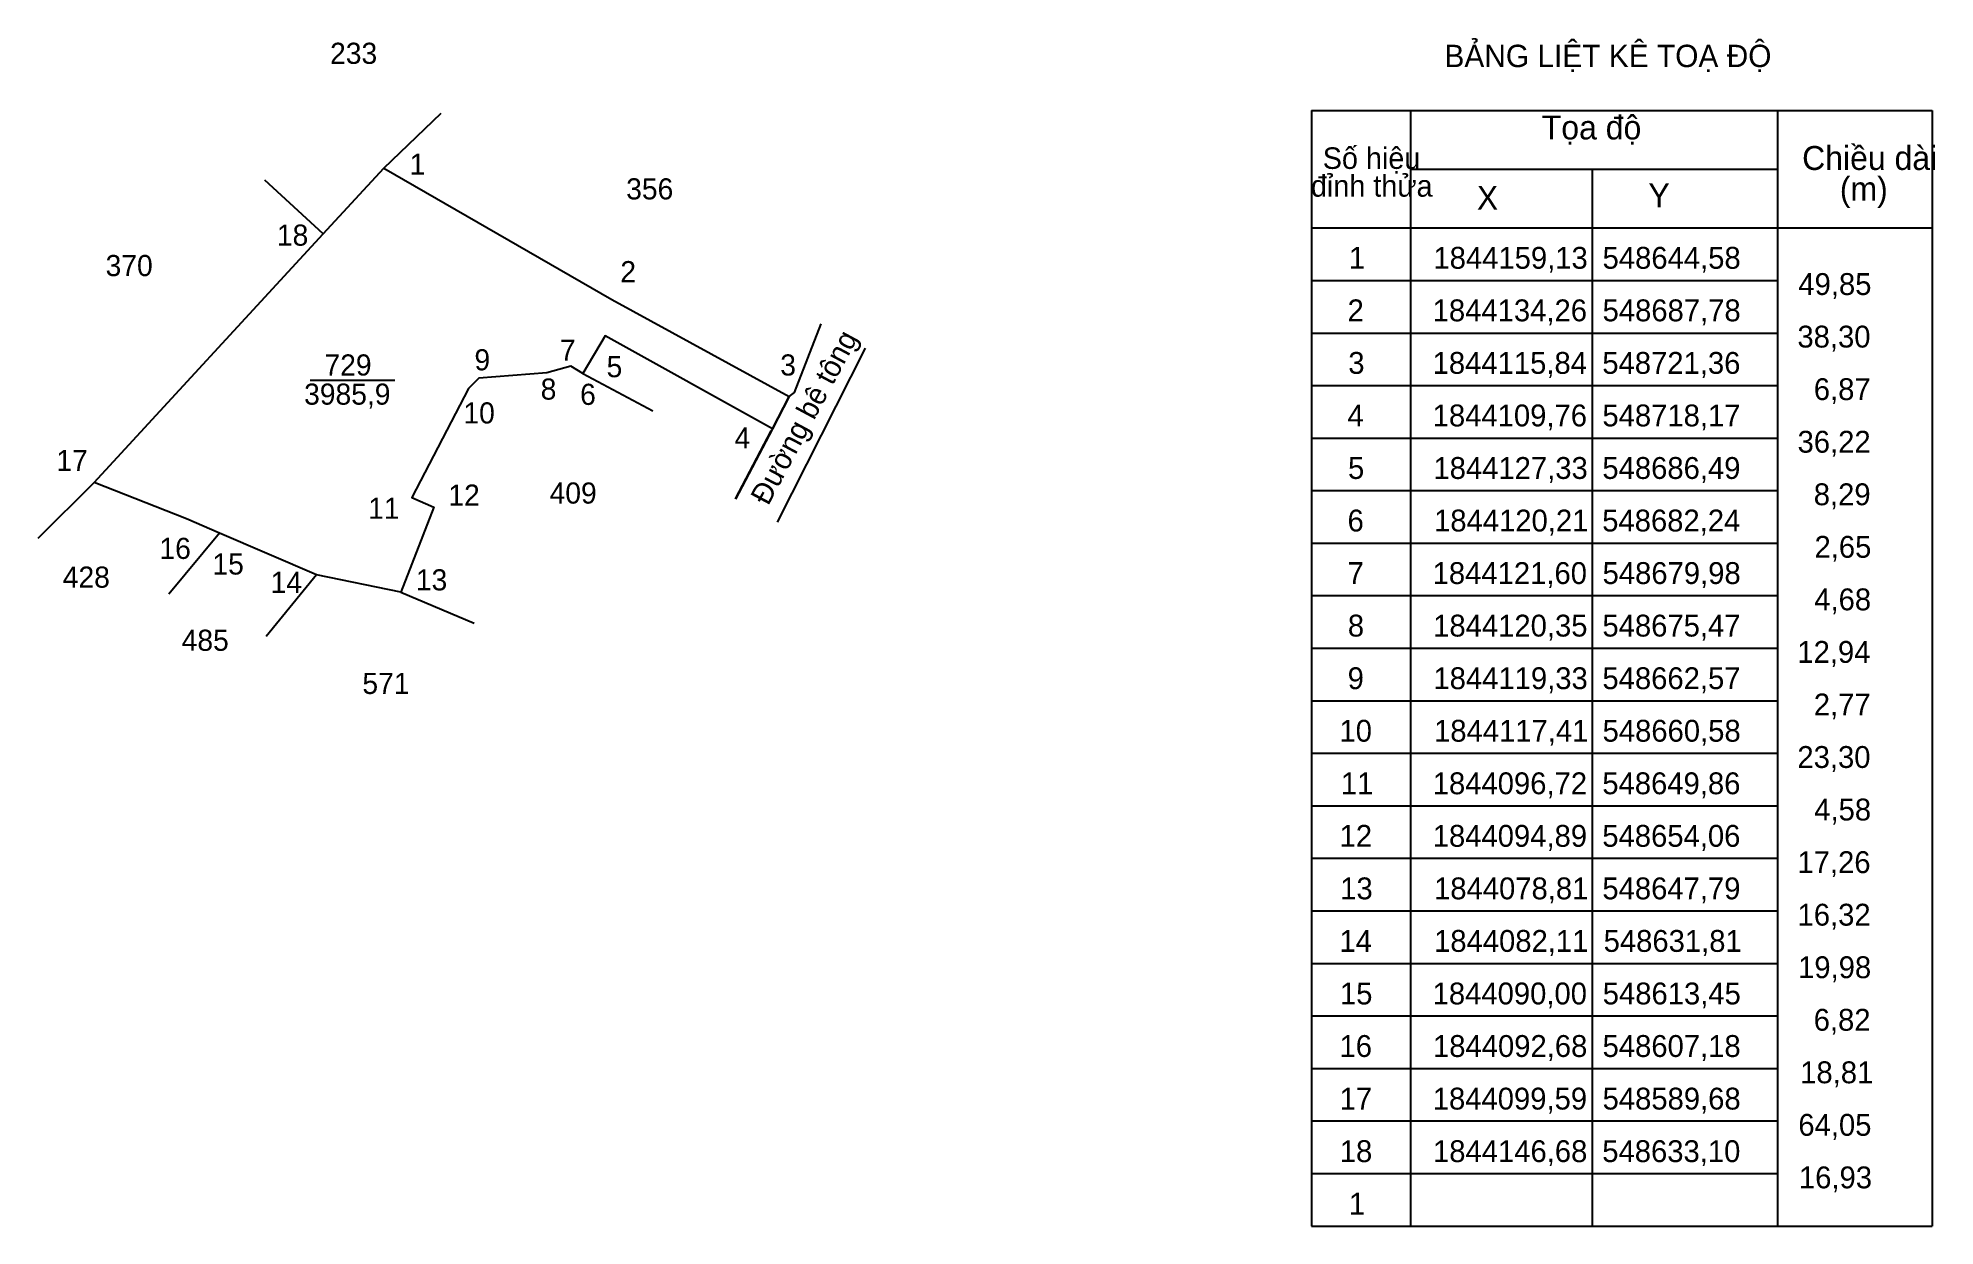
# Model space of a CAD drawing. Extents: x 548579 to 548938, y 1843959 to 1844184.
import ezdxf

# ---------------------------------------------------------------- set-up
doc = ezdxf.new("R2010")
doc.units = 0
doc.layers.add('Level 5', color=7, linetype='Continuous')

msp = doc.modelspace()

# ---------------------------------------------------------------- linework, layer by layer
at = {"layer": 'Level 5'}
for p, q in [((548644.58, 1844159.13), (548655.45, 1844169.54)), ((548820.29, 1844170.04), (548820.29, 1843958.78)), ((548820.29, 1844170.04), (548937.91, 1844170.04)), ((548839.07, 1844170.04), (548839.07, 1843958.78)), ((548908.66, 1843958.78), (548908.66, 1844170.04)), ((548937.91, 1844170.04), (548937.91, 1843958.78)), ((548633.1, 1844146.68), (548622, 1844156.85)), ((548839.07, 1844158.9), (548908.66, 1844158.9)), ((548873.51, 1844158.9), (548873.51, 1843958.78)), ((548820.29, 1844147.79), (548937.91, 1844147.79)), ((548820.29, 1844137.84), (548908.66, 1844137.84)), ((548820.29, 1844127.89), (548908.66, 1844127.89)), ((548719.15, 1844092.06), (548735.85, 1844125)), ((548682.24, 1844120.21), (548695.52, 1844113.13)), ((548630.58, 1844118.97), (548646.66, 1844118.97)), ((548820.29, 1844117.95), (548908.66, 1844117.95)), ((548718.17, 1844109.76), (548711.17, 1844096.43)), ((548820.29, 1844108), (548908.66, 1844108)), ((548589.68, 1844099.59), (548579.03, 1844088.96)), ((548820.29, 1844098.05), (548908.66, 1844098.05)), ((548613.45, 1844090), (548603.83, 1844078.43)), ((548820.29, 1844088.1), (548908.66, 1844088.1)), ((548631.81, 1844082.11), (548622.3, 1844070.45)), ((548647.79, 1844078.81), (548661.65, 1844072.95)), ((548820.29, 1844078.16), (548908.66, 1844078.16)), ((548820.29, 1844068.21), (548908.66, 1844068.21)), ((548820.29, 1844058.26), (548908.66, 1844058.26)), ((548820.29, 1844048.31), (548908.66, 1844048.31)), ((548820.29, 1844038.36), (548908.66, 1844038.36)), ((548820.29, 1844028.42), (548908.66, 1844028.42)), ((548820.29, 1844018.47), (548908.66, 1844018.47)), ((548820.29, 1844008.52), (548908.66, 1844008.52)), ((548820.29, 1843998.57), (548908.66, 1843998.57)), ((548820.29, 1843988.62), (548908.66, 1843988.62)), ((548820.29, 1843978.68), (548908.66, 1843978.68)), ((548820.29, 1843968.73), (548908.66, 1843968.73)), ((548820.29, 1843958.78), (548937.91, 1843958.78))]:
    msp.add_line(p, q, dxfattribs=at)
msp.add_lwpolyline([(548647.79, 1844078.81), (548631.81, 1844082.11), (548613.45, 1844090), (548607.18, 1844092.68), (548589.68, 1844099.59), (548633.1, 1844146.68), (548644.58, 1844159.13), (548687.78, 1844134.26), (548721.36, 1844115.84), (548718.17, 1844109.76), (548686.49, 1844127.33), (548682.24, 1844120.21), (548679.98, 1844121.6), (548675.47, 1844120.35), (548662.57, 1844119.33), (548660.58, 1844117.41), (548649.86, 1844096.72), (548654.06, 1844094.89)], close=True, dxfattribs=at)
msp.add_lwpolyline([(548711.19, 1844096.47), (548717.96, 1844109.36), (548718.17, 1844109.76), (548721.36, 1844115.84), (548722.39, 1844116.63), (548727.42, 1844129.62)], dxfattribs=at)

# ---------------------------------------------------------------- texts
for s, height, p in [('233', 4, (548634.38, 1844178.86)), ('BẢNG LIỆT KÊ TOẠ ĐỘ', 4.2326, (548845.51, 1844178.25)), ('Tọa độ', 4.53, (548863.95, 1844164.55)), ('Số hiệu', 4.077, (548822.45, 1844158.97)), ('Chiều dài', 4.53, (548913.28, 1844158.77)), ('1', 4, (548649.44, 1844157.86)), ('356', 4, (548690.48, 1844153.19)), ('đỉnh thửa', 4.077, (548820.21, 1844153.71)), ('Y', 4.53, (548884.15, 1844151.68)), ('(m)', 4.53, (548920.42, 1844152.93)), ('X', 4.53, (548851.65, 1844151.22)), ('18', 4, (548624.3, 1844144.43)), ('370', 4, (548591.85, 1844138.67)), ('2', 4, (548689.37, 1844137.51)), ('1', 4.14, (548827.41, 1844140.06)), ('1844159,13', 4.139, (548843.42, 1844140.06)), ('548644,58', 4.139, (548875.47, 1844140.06)), ('49,85', 4.139, (548912.56, 1844135.09)), ('2', 4.14, (548827.16, 1844130.11)), ('1844134,26', 4.139, (548843.28, 1844130.11)), ('548687,78', 4.139, (548875.47, 1844130.11)), ('38,30', 4.139, (548912.38, 1844125.14)), ('729', 4, (548633.32, 1844119.84)), ('9', 4, (548661.73, 1844120.82)), ('7', 4, (548677.92, 1844122.64)), ('3', 4, (548719.67, 1844119.84)), ('3', 4.14, (548827.29, 1844120.16)), ('1844115,84', 4.139, (548843.27, 1844120.16)), ('548721,36', 4.139, (548875.42, 1844120.16)), ('5', 4, (548686.77, 1844119.52)), ('3985,9', 4, (548629.46, 1844114.32)), ('8', 4, (548674.28, 1844115.28)), ('6', 4, (548681.75, 1844114.28)), ('6,87', 4.139, (548915.49, 1844115.19)), ('10', 4, (548659.64, 1844110.76)), ('4', 4.14, (548827.14, 1844110.21)), ('1844109,76', 4.139, (548843.28, 1844110.21)), ('548718,17', 4.139, (548875.44, 1844110.21)), ('4', 4, (548711.02, 1844106.03)), ('36,22', 4.139, (548912.41, 1844105.23)), ('17', 4, (548582.52, 1844101.76)), ('5', 4.14, (548827.24, 1844100.26)), ('1844127,33', 4.139, (548843.42, 1844100.26)), ('548686,49', 4.139, (548875.43, 1844100.26)), ('12', 4, (548656.79, 1844095.2)), ('409', 4, (548675.97, 1844095.59)), ('8,29', 4.139, (548915.48, 1844095.28)), ('11', 4, (548641.59, 1844092.71)), ('6', 4.14, (548827.15, 1844090.31)), ('1844120,21', 4.139, (548843.54, 1844090.31)), ('548682,24', 4.139, (548875.4, 1844090.31)), ('16', 4, (548602.05, 1844085.11)), ('2,65', 4.139, (548915.62, 1844085.33)), ('15', 4, (548612.09, 1844082.15)), ('7', 4.14, (548827.17, 1844080.36)), ('1844121,60', 4.139, (548843.27, 1844080.36)), ('548679,98', 4.139, (548875.47, 1844080.36)), ('428', 4, (548583.73, 1844079.67)), ('14', 4, (548623.11, 1844078.68)), ('13', 4, (548650.63, 1844079.15)), ('4,68', 4.139, (548915.57, 1844075.38)), ('8', 4.14, (548827.21, 1844070.41)), ('1844120,35', 4.139, (548843.37, 1844070.41)), ('548675,47', 4.139, (548875.44, 1844070.41)), ('485', 4, (548606.26, 1844067.71)), ('12,94', 4.139, (548912.37, 1844065.43)), ('571', 4, (548640.5, 1844059.54)), ('9', 4.14, (548827.17, 1844060.45)), ('1844119,33', 4.139, (548843.42, 1844060.45)), ('548662,57', 4.139, (548875.44, 1844060.45)), ('2,77', 4.139, (548915.49, 1844055.48)), ('10', 4.139, (548825.62, 1844050.5)), ('1844117,41', 4.139, (548843.54, 1844050.5)), ('548660,58', 4.139, (548875.47, 1844050.5)), ('23,30', 4.139, (548912.38, 1844045.53)), ('11', 4.139, (548825.88, 1844040.55)), ('1844096,72', 4.139, (548843.29, 1844040.55)), ('548649,86', 4.139, (548875.42, 1844040.55)), ('4,58', 4.139, (548915.57, 1844035.58)), ('12', 4.139, (548825.64, 1844030.6)), ('1844094,89', 4.139, (548843.29, 1844030.6)), ('548654,06', 4.139, (548875.42, 1844030.6)), ('17,26', 4.139, (548912.39, 1844025.62)), ('13', 4.139, (548825.76, 1844020.65)), ('1844078,81', 4.139, (548843.54, 1844020.65)), ('548647,79', 4.139, (548875.43, 1844020.65)), ('16,32', 4.139, (548912.41, 1844015.67)), ('14', 4.139, (548825.61, 1844010.7)), ('1844082,11', 4.139, (548843.54, 1844010.7)), ('548631,81', 4.139, (548875.67, 1844010.7)), ('19,98', 4.139, (548912.51, 1844005.72)), ('1844090,00', 4.139, (548843.27, 1844000.75)), ('548613,45', 4.139, (548875.5, 1844000.75)), ('15', 4.139, (548825.71, 1844000.75)), ('6,82', 4.139, (548915.47, 1843995.77)), ('16', 4.139, (548825.63, 1843990.8)), ('1844092,68', 4.139, (548843.34, 1843990.8)), ('548607,18', 4.139, (548875.47, 1843990.8)), ('18,81', 4.139, (548912.91, 1843985.82)), ('17', 4.139, (548825.65, 1843980.84)), ('1844099,59', 4.139, (548843.29, 1843980.84)), ('548589,68', 4.139, (548875.47, 1843980.84)), ('64,05', 4.139, (548912.56, 1843975.87)), ('18', 4.139, (548825.68, 1843970.89)), ('1844146,68', 4.139, (548843.34, 1843970.89)), ('548633,10', 4.139, (548875.41, 1843970.89)), ('16,93', 4.139, (548912.67, 1843965.92)), ('1', 4.14, (548827.41, 1843960.94))]:
    msp.add_text(s, height=height, dxfattribs=at).set_placement(p)
msp.add_text('Đường bê tông', height=4, rotation=61.8291, dxfattribs=at).set_placement((548717.38, 1844095.04))

doc.saveas('drawing.dxf')
